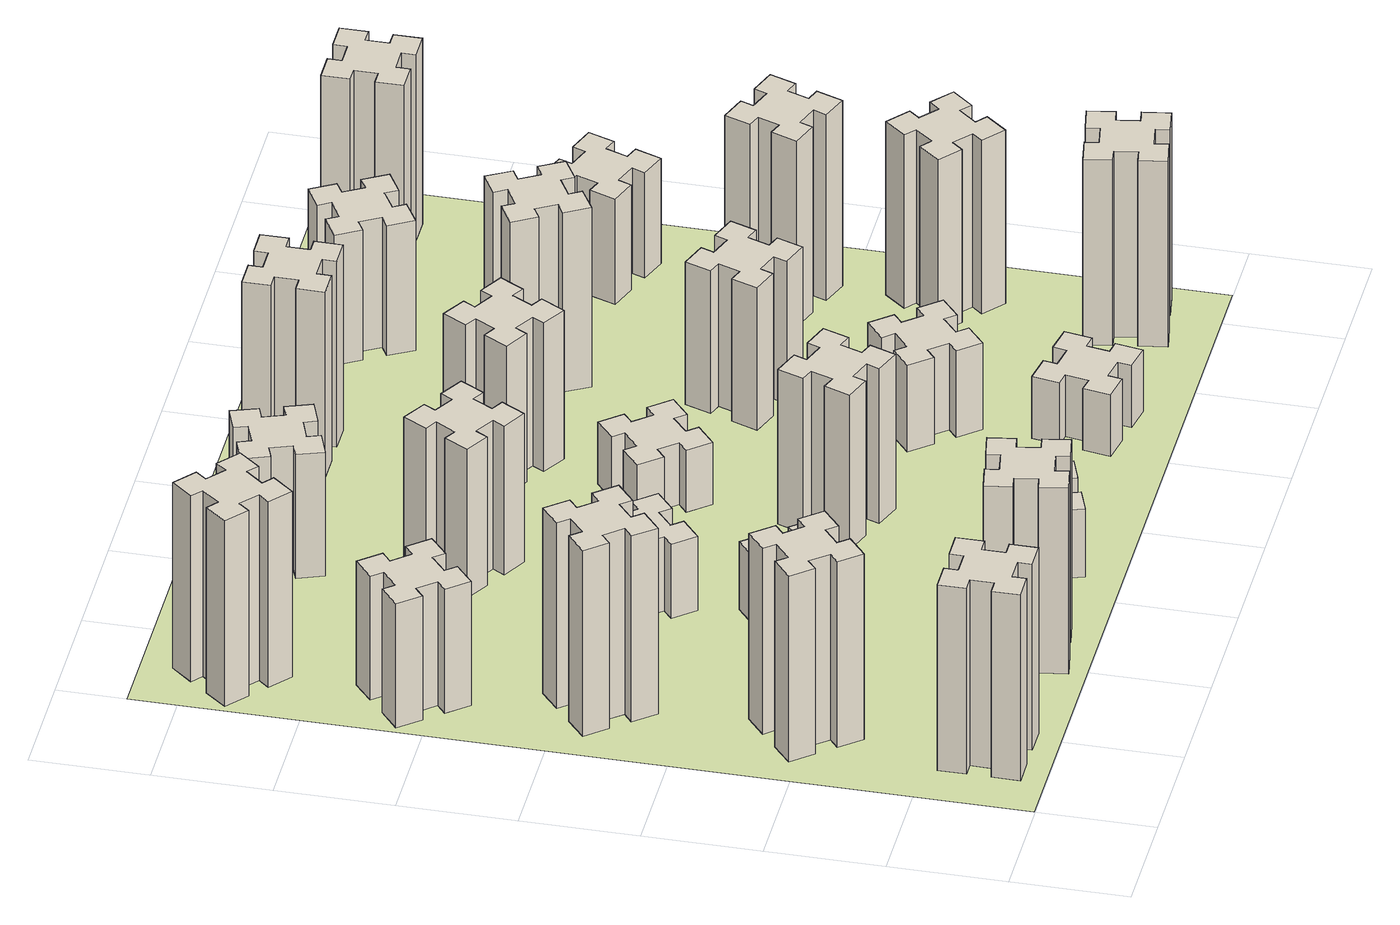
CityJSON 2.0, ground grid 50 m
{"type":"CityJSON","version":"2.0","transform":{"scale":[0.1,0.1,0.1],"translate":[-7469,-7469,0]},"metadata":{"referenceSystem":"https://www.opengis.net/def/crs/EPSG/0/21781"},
"CityObjects":{
"building1":{"type":"Building","attributes":{"class":"1000","function":"1000","usage":"1000","yearOfConstruction":2016,"roofType":"1000","measuredHeight":90,"storeysAboveGround":30,"storeysBelowGround":0},"geometry":[{"type":"Solid","lod":"1","boundaries":[[[[0,1,2,3,4,5,6,7,8,9,10,11,12,13,14,15,16,17,18,19]],[[17,16,20,21]],[[16,15,22,20]],[[15,14,23,22]],[[14,13,24,23]],[[13,12,25,24]],[[12,11,26,25]],[[11,10,27,26]],[[10,9,28,27]],[[9,8,29,28]],[[8,7,30,29]],[[7,6,31,30]],[[6,5,32,31]],[[5,4,33,32]],[[4,3,34,33]],[[3,2,35,34]],[[2,1,36,35]],[[1,0,37,36]],[[0,19,38,37]],[[19,18,39,38]],[[18,17,21,39]],[[24,25,26,27,28,29,30,31,32,33,34,35,36,37,38,39,21,20,22,23]]]]}]},
"building2":{"type":"Building","attributes":{"class":"1000","function":"1000","usage":"1000","yearOfConstruction":2016,"roofType":"1000","measuredHeight":90,"storeysAboveGround":30,"storeysBelowGround":0},"geometry":[{"type":"Solid","lod":"1","boundaries":[[[[40,41,42,43,44,45,46,47,48,49,50,51,52,53,54,55,56,57,58,59]],[[57,56,60,61]],[[56,55,62,60]],[[55,54,63,62]],[[54,53,64,63]],[[53,52,65,64]],[[52,51,66,65]],[[51,50,67,66]],[[50,49,68,67]],[[49,48,69,68]],[[48,47,70,69]],[[47,46,71,70]],[[46,45,72,71]],[[45,44,73,72]],[[44,43,74,73]],[[43,42,75,74]],[[42,41,76,75]],[[41,40,77,76]],[[40,59,78,77]],[[59,58,79,78]],[[58,57,61,79]],[[64,65,66,67,68,69,70,71,72,73,74,75,76,77,78,79,61,60,62,63]]]]}]},
"building3":{"type":"Building","attributes":{"class":"1000","function":"1000","usage":"1000","yearOfConstruction":2016,"roofType":"1000","measuredHeight":90,"storeysAboveGround":30,"storeysBelowGround":0},"geometry":[{"type":"Solid","lod":"1","boundaries":[[[[80,81,82,83,84,85,86,87,88,89,90,91,92,93,94,95,96,97,98,99]],[[97,96,100,101]],[[96,95,102,100]],[[95,94,103,102]],[[94,93,104,103]],[[93,92,105,104]],[[92,91,106,105]],[[91,90,107,106]],[[90,89,108,107]],[[89,88,109,108]],[[88,87,110,109]],[[87,86,111,110]],[[86,85,112,111]],[[85,84,113,112]],[[84,83,114,113]],[[83,82,115,114]],[[82,81,116,115]],[[81,80,117,116]],[[80,99,118,117]],[[99,98,119,118]],[[98,97,101,119]],[[104,105,106,107,108,109,110,111,112,113,114,115,116,117,118,119,101,100,102,103]]]]}]},
"building4":{"type":"Building","attributes":{"class":"1000","function":"1000","usage":"1000","yearOfConstruction":2016,"roofType":"1000","measuredHeight":60,"storeysAboveGround":30,"storeysBelowGround":0},"geometry":[{"type":"Solid","lod":"1","boundaries":[[[[120,121,122,123,124,125,126,127,128,129,130,131,132,133,134,135,136,137,138,139]],[[137,136,140,141]],[[136,135,142,140]],[[135,134,143,142]],[[134,133,144,143]],[[133,132,145,144]],[[132,131,146,145]],[[131,130,147,146]],[[130,129,148,147]],[[129,128,149,148]],[[128,127,150,149]],[[127,126,151,150]],[[126,125,152,151]],[[125,124,153,152]],[[124,123,154,153]],[[123,122,155,154]],[[122,121,156,155]],[[121,120,157,156]],[[120,139,158,157]],[[139,138,159,158]],[[138,137,141,159]],[[144,145,146,147,148,149,150,151,152,153,154,155,156,157,158,159,141,140,142,143]]]]}]},
"building5":{"type":"Building","attributes":{"class":"1000","function":"1000","usage":"1000","yearOfConstruction":2016,"roofType":"1000","measuredHeight":90,"storeysAboveGround":30,"storeysBelowGround":0},"geometry":[{"type":"Solid","lod":"1","boundaries":[[[[160,161,162,163,164,165,166,167,168,169,170,171,172,173,174,175,176,177,178,179]],[[177,176,180,181]],[[176,175,182,180]],[[175,174,183,182]],[[174,173,184,183]],[[173,172,185,184]],[[172,171,186,185]],[[171,170,187,186]],[[170,169,188,187]],[[169,168,189,188]],[[168,167,190,189]],[[167,166,191,190]],[[166,165,192,191]],[[165,164,193,192]],[[164,163,194,193]],[[163,162,195,194]],[[162,161,196,195]],[[161,160,197,196]],[[160,179,198,197]],[[179,178,199,198]],[[178,177,181,199]],[[184,185,186,187,188,189,190,191,192,193,194,195,196,197,198,199,181,180,182,183]]]]}]},
"building6":{"type":"Building","attributes":{"class":"1000","function":"1000","usage":"1000","yearOfConstruction":2016,"roofType":"1000","measuredHeight":90,"storeysAboveGround":30,"storeysBelowGround":0},"geometry":[{"type":"Solid","lod":"1","boundaries":[[[[200,201,202,203,204,205,206,207,208,209,210,211,212,213,214,215,216,217,218,219]],[[217,216,220,221]],[[216,215,222,220]],[[215,214,223,222]],[[214,213,224,223]],[[213,212,225,224]],[[212,211,226,225]],[[211,210,227,226]],[[210,209,228,227]],[[209,208,229,228]],[[208,207,230,229]],[[207,206,231,230]],[[206,205,232,231]],[[205,204,233,232]],[[204,203,234,233]],[[203,202,235,234]],[[202,201,236,235]],[[201,200,237,236]],[[200,219,238,237]],[[219,218,239,238]],[[218,217,221,239]],[[224,225,226,227,228,229,230,231,232,233,234,235,236,237,238,239,221,220,222,223]]]]}]},
"building7":{"type":"Building","attributes":{"class":"1000","function":"1000","usage":"1000","yearOfConstruction":2016,"roofType":"1000","measuredHeight":33,"storeysAboveGround":30,"storeysBelowGround":0},"geometry":[{"type":"Solid","lod":"1","boundaries":[[[[240,241,242,243,244,245,246,247,248,249,250,251,252,253,254,255,256,257,258,259]],[[257,256,260,261]],[[256,255,262,260]],[[255,254,263,262]],[[254,253,264,263]],[[253,252,265,264]],[[252,251,266,265]],[[251,250,267,266]],[[250,249,268,267]],[[249,248,269,268]],[[248,247,270,269]],[[247,246,271,270]],[[246,245,272,271]],[[245,244,273,272]],[[244,243,274,273]],[[243,242,275,274]],[[242,241,276,275]],[[241,240,277,276]],[[240,259,278,277]],[[259,258,279,278]],[[258,257,261,279]],[[264,265,266,267,268,269,270,271,272,273,274,275,276,277,278,279,261,260,262,263]]]]}]},
"building8":{"type":"Building","attributes":{"class":"1000","function":"1000","usage":"1000","yearOfConstruction":2016,"roofType":"1000","measuredHeight":36,"storeysAboveGround":30,"storeysBelowGround":0},"geometry":[{"type":"Solid","lod":"1","boundaries":[[[[280,281,282,283,284,285,286,287,288,289,290,291,292,293,294,295,296,297,298,299]],[[297,296,300,301]],[[296,295,302,300]],[[295,294,303,302]],[[294,293,304,303]],[[293,292,305,304]],[[292,291,306,305]],[[291,290,307,306]],[[290,289,308,307]],[[289,288,309,308]],[[288,287,310,309]],[[287,286,311,310]],[[286,285,312,311]],[[285,284,313,312]],[[284,283,314,313]],[[283,282,315,314]],[[282,281,316,315]],[[281,280,317,316]],[[280,299,318,317]],[[299,298,319,318]],[[298,297,301,319]],[[304,305,306,307,308,309,310,311,312,313,314,315,316,317,318,319,301,300,302,303]]]]}]},
"building9":{"type":"Building","attributes":{"class":"1000","function":"1000","usage":"1000","yearOfConstruction":2016,"roofType":"1000","measuredHeight":33,"storeysAboveGround":30,"storeysBelowGround":0},"geometry":[{"type":"Solid","lod":"1","boundaries":[[[[320,321,322,323,324,325,326,327,328,329,330,331,332,333,334,335,336,337,338,339]],[[337,336,340,341]],[[336,335,342,340]],[[335,334,343,342]],[[334,333,344,343]],[[333,332,345,344]],[[332,331,346,345]],[[331,330,347,346]],[[330,329,348,347]],[[329,328,349,348]],[[328,327,350,349]],[[327,326,351,350]],[[326,325,352,351]],[[325,324,353,352]],[[324,323,354,353]],[[323,322,355,354]],[[322,321,356,355]],[[321,320,357,356]],[[320,339,358,357]],[[339,338,359,358]],[[338,337,341,359]],[[344,345,346,347,348,349,350,351,352,353,354,355,356,357,358,359,341,340,342,343]]]]}]},
"building10":{"type":"Building","attributes":{"class":"1000","function":"1000","usage":"1000","yearOfConstruction":2016,"roofType":"1000","measuredHeight":72,"storeysAboveGround":30,"storeysBelowGround":0},"geometry":[{"type":"Solid","lod":"1","boundaries":[[[[360,361,362,363,364,365,366,367,368,369,370,371,372,373,374,375,376,377,378,379]],[[377,376,380,381]],[[376,375,382,380]],[[375,374,383,382]],[[374,373,384,383]],[[373,372,385,384]],[[372,371,386,385]],[[371,370,387,386]],[[370,369,388,387]],[[369,368,389,388]],[[368,367,390,389]],[[367,366,391,390]],[[366,365,392,391]],[[365,364,393,392]],[[364,363,394,393]],[[363,362,395,394]],[[362,361,396,395]],[[361,360,397,396]],[[360,379,398,397]],[[379,378,399,398]],[[378,377,381,399]],[[384,385,386,387,388,389,390,391,392,393,394,395,396,397,398,399,381,380,382,383]]]]}]},
"building11":{"type":"Building","attributes":{"class":"1000","function":"1000","usage":"1000","yearOfConstruction":2016,"roofType":"1000","measuredHeight":60,"storeysAboveGround":30,"storeysBelowGround":0},"geometry":[{"type":"Solid","lod":"1","boundaries":[[[[400,401,402,403,404,405,406,407,408,409,410,411,412,413,414,415,416,417,418,419]],[[417,416,420,421]],[[416,415,422,420]],[[415,414,423,422]],[[414,413,424,423]],[[413,412,425,424]],[[412,411,426,425]],[[411,410,427,426]],[[410,409,428,427]],[[409,408,429,428]],[[408,407,430,429]],[[407,406,431,430]],[[406,405,432,431]],[[405,404,433,432]],[[404,403,434,433]],[[403,402,435,434]],[[402,401,436,435]],[[401,400,437,436]],[[400,419,438,437]],[[419,418,439,438]],[[418,417,421,439]],[[424,425,426,427,428,429,430,431,432,433,434,435,436,437,438,439,421,420,422,423]]]]}]},
"building12":{"type":"Building","attributes":{"class":"1000","function":"1000","usage":"1000","yearOfConstruction":2016,"roofType":"1000","measuredHeight":75,"storeysAboveGround":30,"storeysBelowGround":0},"geometry":[{"type":"Solid","lod":"1","boundaries":[[[[440,441,442,443,444,445,446,447,448,449,450,451,452,453,454,455,456,457,458,459]],[[457,456,460,461]],[[456,455,462,460]],[[455,454,463,462]],[[454,453,464,463]],[[453,452,465,464]],[[452,451,466,465]],[[451,450,467,466]],[[450,449,468,467]],[[449,448,469,468]],[[448,447,470,469]],[[447,446,471,470]],[[446,445,472,471]],[[445,444,473,472]],[[444,443,474,473]],[[443,442,475,474]],[[442,441,476,475]],[[441,440,477,476]],[[440,459,478,477]],[[459,458,479,478]],[[458,457,461,479]],[[464,465,466,467,468,469,470,471,472,473,474,475,476,477,478,479,461,460,462,463]]]]}]},
"building13":{"type":"Building","attributes":{"class":"1000","function":"1000","usage":"1000","yearOfConstruction":2016,"roofType":"1000","measuredHeight":30,"storeysAboveGround":30,"storeysBelowGround":0},"geometry":[{"type":"Solid","lod":"1","boundaries":[[[[480,481,482,483,484,485,486,487,488,489,490,491,492,493,494,495,496,497,498,499]],[[497,496,500,501]],[[496,495,502,500]],[[495,494,503,502]],[[494,493,504,503]],[[493,492,505,504]],[[492,491,506,505]],[[491,490,507,506]],[[490,489,508,507]],[[489,488,509,508]],[[488,487,510,509]],[[487,486,511,510]],[[486,485,512,511]],[[485,484,513,512]],[[484,483,514,513]],[[483,482,515,514]],[[482,481,516,515]],[[481,480,517,516]],[[480,499,518,517]],[[499,498,519,518]],[[498,497,501,519]],[[504,505,506,507,508,509,510,511,512,513,514,515,516,517,518,519,501,500,502,503]]]]}]},
"building14":{"type":"Building","attributes":{"class":"1000","function":"1000","usage":"1000","yearOfConstruction":2016,"roofType":"1000","measuredHeight":72,"storeysAboveGround":30,"storeysBelowGround":0},"geometry":[{"type":"Solid","lod":"1","boundaries":[[[[520,521,522,523,524,525,526,527,528,529,530,531,532,533,534,535,536,537,538,539]],[[537,536,540,541]],[[536,535,542,540]],[[535,534,543,542]],[[534,533,544,543]],[[533,532,545,544]],[[532,531,546,545]],[[531,530,547,546]],[[530,529,548,547]],[[529,528,549,548]],[[528,527,550,549]],[[527,526,551,550]],[[526,525,552,551]],[[525,524,553,552]],[[524,523,554,553]],[[523,522,555,554]],[[522,521,556,555]],[[521,520,557,556]],[[520,539,558,557]],[[539,538,559,558]],[[538,537,541,559]],[[544,545,546,547,548,549,550,551,552,553,554,555,556,557,558,559,541,540,542,543]]]]}]},
"building15":{"type":"Building","attributes":{"class":"1000","function":"1000","usage":"1000","yearOfConstruction":2016,"roofType":"1000","measuredHeight":30,"storeysAboveGround":30,"storeysBelowGround":0},"geometry":[{"type":"Solid","lod":"1","boundaries":[[[[560,561,562,563,564,565,566,567,568,569,570,571,572,573,574,575,576,577,578,579]],[[577,576,580,581]],[[576,575,582,580]],[[575,574,583,582]],[[574,573,584,583]],[[573,572,585,584]],[[572,571,586,585]],[[571,570,587,586]],[[570,569,588,587]],[[569,568,589,588]],[[568,567,590,589]],[[567,566,591,590]],[[566,565,592,591]],[[565,564,593,592]],[[564,563,594,593]],[[563,562,595,594]],[[562,561,596,595]],[[561,560,597,596]],[[560,579,598,597]],[[579,578,599,598]],[[578,577,581,599]],[[584,585,586,587,588,589,590,591,592,593,594,595,596,597,598,599,581,580,582,583]]]]}]},
"building16":{"type":"Building","attributes":{"class":"1000","function":"1000","usage":"1000","yearOfConstruction":2016,"roofType":"1000","measuredHeight":90,"storeysAboveGround":30,"storeysBelowGround":0},"geometry":[{"type":"Solid","lod":"1","boundaries":[[[[600,601,602,603,604,605,606,607,608,609,610,611,612,613,614,615,616,617,618,619]],[[617,616,620,621]],[[616,615,622,620]],[[615,614,623,622]],[[614,613,624,623]],[[613,612,625,624]],[[612,611,626,625]],[[611,610,627,626]],[[610,609,628,627]],[[609,608,629,628]],[[608,607,630,629]],[[607,606,631,630]],[[606,605,632,631]],[[605,604,633,632]],[[604,603,634,633]],[[603,602,635,634]],[[602,601,636,635]],[[601,600,637,636]],[[600,619,638,637]],[[619,618,639,638]],[[618,617,621,639]],[[624,625,626,627,628,629,630,631,632,633,634,635,636,637,638,639,621,620,622,623]]]]}]},
"building17":{"type":"Building","attributes":{"class":"1000","function":"1000","usage":"1000","yearOfConstruction":2016,"roofType":"1000","measuredHeight":42,"storeysAboveGround":30,"storeysBelowGround":0},"geometry":[{"type":"Solid","lod":"1","boundaries":[[[[640,641,642,643,644,645,646,647,648,649,650,651,652,653,654,655,656,657,658,659]],[[657,656,660,661]],[[656,655,662,660]],[[655,654,663,662]],[[654,653,664,663]],[[653,652,665,664]],[[652,651,666,665]],[[651,650,667,666]],[[650,649,668,667]],[[649,648,669,668]],[[648,647,670,669]],[[647,646,671,670]],[[646,645,672,671]],[[645,644,673,672]],[[644,643,674,673]],[[643,642,675,674]],[[642,641,676,675]],[[641,640,677,676]],[[640,659,678,677]],[[659,658,679,678]],[[658,657,661,679]],[[664,665,666,667,668,669,670,671,672,673,674,675,676,677,678,679,661,660,662,663]]]]}]},
"building18":{"type":"Building","attributes":{"class":"1000","function":"1000","usage":"1000","yearOfConstruction":2016,"roofType":"1000","measuredHeight":69,"storeysAboveGround":30,"storeysBelowGround":0},"geometry":[{"type":"Solid","lod":"1","boundaries":[[[[680,681,682,683,684,685,686,687,688,689,690,691,692,693,694,695,696,697,698,699]],[[697,696,700,701]],[[696,695,702,700]],[[695,694,703,702]],[[694,693,704,703]],[[693,692,705,704]],[[692,691,706,705]],[[691,690,707,706]],[[690,689,708,707]],[[689,688,709,708]],[[688,687,710,709]],[[687,686,711,710]],[[686,685,712,711]],[[685,684,713,712]],[[684,683,714,713]],[[683,682,715,714]],[[682,681,716,715]],[[681,680,717,716]],[[680,699,718,717]],[[699,698,719,718]],[[698,697,701,719]],[[704,705,706,707,708,709,710,711,712,713,714,715,716,717,718,719,701,700,702,703]]]]}]},
"building19":{"type":"Building","attributes":{"class":"1000","function":"1000","usage":"1000","yearOfConstruction":2016,"roofType":"1000","measuredHeight":87,"storeysAboveGround":30,"storeysBelowGround":0},"geometry":[{"type":"Solid","lod":"1","boundaries":[[[[720,721,722,723,724,725,726,727,728,729,730,731,732,733,734,735,736,737,738,739]],[[737,736,740,741]],[[736,735,742,740]],[[735,734,743,742]],[[734,733,744,743]],[[733,732,745,744]],[[732,731,746,745]],[[731,730,747,746]],[[730,729,748,747]],[[729,728,749,748]],[[728,727,750,749]],[[727,726,751,750]],[[726,725,752,751]],[[725,724,753,752]],[[724,723,754,753]],[[723,722,755,754]],[[722,721,756,755]],[[721,720,757,756]],[[720,739,758,757]],[[739,738,759,758]],[[738,737,741,759]],[[744,745,746,747,748,749,750,751,752,753,754,755,756,757,758,759,741,740,742,743]]]]}]},
"building20":{"type":"Building","attributes":{"class":"1000","function":"1000","usage":"1000","yearOfConstruction":2016,"roofType":"1000","measuredHeight":90,"storeysAboveGround":30,"storeysBelowGround":0},"geometry":[{"type":"Solid","lod":"1","boundaries":[[[[760,761,762,763,764,765,766,767,768,769,770,771,772,773,774,775,776,777,778,779]],[[777,776,780,781]],[[776,775,782,780]],[[775,774,783,782]],[[774,773,784,783]],[[773,772,785,784]],[[772,771,786,785]],[[771,770,787,786]],[[770,769,788,787]],[[769,768,789,788]],[[768,767,790,789]],[[767,766,791,790]],[[766,765,792,791]],[[765,764,793,792]],[[764,763,794,793]],[[763,762,795,794]],[[762,761,796,795]],[[761,760,797,796]],[[760,779,798,797]],[[779,778,799,798]],[[778,777,781,799]],[[784,785,786,787,788,789,790,791,792,793,794,795,796,797,798,799,781,780,782,783]]]]}]},
"building21":{"type":"Building","attributes":{"class":"1000","function":"1000","usage":"1000","yearOfConstruction":2016,"roofType":"1000","measuredHeight":63,"storeysAboveGround":30,"storeysBelowGround":0},"geometry":[{"type":"Solid","lod":"1","boundaries":[[[[800,801,802,803,804,805,806,807,808,809,810,811,812,813,814,815,816,817,818,819]],[[817,816,820,821]],[[816,815,822,820]],[[815,814,823,822]],[[814,813,824,823]],[[813,812,825,824]],[[812,811,826,825]],[[811,810,827,826]],[[810,809,828,827]],[[809,808,829,828]],[[808,807,830,829]],[[807,806,831,830]],[[806,805,832,831]],[[805,804,833,832]],[[804,803,834,833]],[[803,802,835,834]],[[802,801,836,835]],[[801,800,837,836]],[[800,819,838,837]],[[819,818,839,838]],[[818,817,821,839]],[[824,825,826,827,828,829,830,831,832,833,834,835,836,837,838,839,821,820,822,823]]]]}]},
"building22":{"type":"Building","attributes":{"class":"1000","function":"1000","usage":"1000","yearOfConstruction":2016,"roofType":"1000","measuredHeight":84,"storeysAboveGround":30,"storeysBelowGround":0},"geometry":[{"type":"Solid","lod":"1","boundaries":[[[[840,841,842,843,844,845,846,847,848,849,850,851,852,853,854,855,856,857,858,859]],[[857,856,860,861]],[[856,855,862,860]],[[855,854,863,862]],[[854,853,864,863]],[[853,852,865,864]],[[852,851,866,865]],[[851,850,867,866]],[[850,849,868,867]],[[849,848,869,868]],[[848,847,870,869]],[[847,846,871,870]],[[846,845,872,871]],[[845,844,873,872]],[[844,843,874,873]],[[843,842,875,874]],[[842,841,876,875]],[[841,840,877,876]],[[840,859,878,877]],[[859,858,879,878]],[[858,857,861,879]],[[864,865,866,867,868,869,870,871,872,873,874,875,876,877,878,879,861,860,862,863]]]]}]},
"building23":{"type":"Building","attributes":{"class":"1000","function":"1000","usage":"1000","yearOfConstruction":2016,"roofType":"1000","measuredHeight":90,"storeysAboveGround":30,"storeysBelowGround":0},"geometry":[{"type":"Solid","lod":"1","boundaries":[[[[880,881,882,883,884,885,886,887,888,889,890,891,892,893,894,895,896,897,898,899]],[[897,896,900,901]],[[896,895,902,900]],[[895,894,903,902]],[[894,893,904,903]],[[893,892,905,904]],[[892,891,906,905]],[[891,890,907,906]],[[890,889,908,907]],[[889,888,909,908]],[[888,887,910,909]],[[887,886,911,910]],[[886,885,912,911]],[[885,884,913,912]],[[884,883,914,913]],[[883,882,915,914]],[[882,881,916,915]],[[881,880,917,916]],[[880,899,918,917]],[[899,898,919,918]],[[898,897,901,919]],[[904,905,906,907,908,909,910,911,912,913,914,915,916,917,918,919,901,900,902,903]]]]}]},
"building24":{"type":"Building","attributes":{"class":"1000","function":"1000","usage":"1000","yearOfConstruction":2016,"roofType":"1000","measuredHeight":51,"storeysAboveGround":30,"storeysBelowGround":0},"geometry":[{"type":"Solid","lod":"1","boundaries":[[[[920,921,922,923,924,925,926,927,928,929,930,931,932,933,934,935,936,937,938,939]],[[937,936,940,941]],[[936,935,942,940]],[[935,934,943,942]],[[934,933,944,943]],[[933,932,945,944]],[[932,931,946,945]],[[931,930,947,946]],[[930,929,948,947]],[[929,928,949,948]],[[928,927,950,949]],[[927,926,951,950]],[[926,925,952,951]],[[925,924,953,952]],[[924,923,954,953]],[[923,922,955,954]],[[922,921,956,955]],[[921,920,957,956]],[[920,939,958,957]],[[939,938,959,958]],[[938,937,941,959]],[[944,945,946,947,948,949,950,951,952,953,954,955,956,957,958,959,941,940,942,943]]]]}]},
"building25":{"type":"Building","attributes":{"class":"1000","function":"1000","usage":"1000","yearOfConstruction":2016,"roofType":"1000","measuredHeight":90,"storeysAboveGround":30,"storeysBelowGround":0},"geometry":[{"type":"Solid","lod":"1","boundaries":[[[[960,961,962,963,964,965,966,967,968,969,970,971,972,973,974,975,976,977,978,979]],[[977,976,980,981]],[[976,975,982,980]],[[975,974,983,982]],[[974,973,984,983]],[[973,972,985,984]],[[972,971,986,985]],[[971,970,987,986]],[[970,969,988,987]],[[969,968,989,988]],[[968,967,990,989]],[[967,966,991,990]],[[966,965,992,991]],[[965,964,993,992]],[[964,963,994,993]],[[963,962,995,994]],[[962,961,996,995]],[[961,960,997,996]],[[960,979,998,997]],[[979,978,999,998]],[[978,977,981,999]],[[984,985,986,987,988,989,990,991,992,993,994,995,996,997,998,999,981,980,982,983]]]]}]},
"landuse1":{"type":"LandUse","attributes":{"name":"plot1","function":"1010"},"geometry":[{"type":"MultiSurface","lod":"1","boundaries":[[[1000,1001,1002,1003]]]}]}
},
"vertices":[
[265,325,0],[265,225,0],[205,225,0],[205,105,0],[325,105,0],[325,165,0],[425,165,0],[425,105,0],[545,105,0],[545,225,0],[485,225,0],[485,325,0],[545,325,0],[545,445,0],[425,445,0],[425,385,0],[325,385,0],[325,445,0],[205,445,0],[205,325,0],[325,385,900],[325,445,900],[425,385,900],[425,445,900],[545,445,900],[545,325,900],[485,325,900],[485,225,900],[545,225,900],[545,105,900],[425,105,900],[425,165,900],[325,165,900],[325,105,900],[205,105,900],[205,225,900],[265,225,900],[265,325,900],[205,325,900],[205,445,900],
[492,1048,0],[427,1124,0],[473,1163,0],[396,1255,0],[304,1178,0],[343,1132,0],[266,1067,0],[228,1113,0],[136,1036,0],[213,944,0],[259,983,0],[323,906,0],[277,868,0],[354,776,0],[446,853,0],[408,899,0],[484,963,0],[523,917,0],[615,994,0],[538,1086,0],[484,963,900],[523,917,900],[408,899,900],[446,853,900],[354,776,900],[277,868,900],[323,906,900],[259,983,900],[213,944,900],[136,1036,900],[228,1113,900],[266,1067,900],[343,1132,900],[304,1178,900],[396,1255,900],[473,1163,900],[427,1124,900],[492,1048,900],[538,1086,900],[615,994,900],
[492,1888,0],[427,1964,0],[473,2003,0],[396,2095,0],[304,2018,0],[343,1972,0],[266,1907,0],[228,1953,0],[136,1876,0],[213,1784,0],[259,1823,0],[323,1746,0],[277,1708,0],[354,1616,0],[446,1693,0],[408,1739,0],[484,1803,0],[523,1757,0],[615,1834,0],[538,1926,0],[484,1803,900],[523,1757,900],[408,1739,900],[446,1693,900],[354,1616,900],[277,1708,900],[323,1746,900],[259,1823,900],[213,1784,900],[136,1876,900],[228,1953,900],[266,1907,900],[343,1972,900],[304,2018,900],[396,2095,900],[473,2003,900],[427,1964,900],[492,1888,900],[538,1926,900],[615,1834,900],
[243,2712,0],[166,2647,0],[128,2693,0],[36,2616,0],[113,2524,0],[159,2563,0],[223,2486,0],[177,2448,0],[254,2356,0],[346,2433,0],[308,2479,0],[384,2543,0],[423,2497,0],[515,2574,0],[438,2666,0],[392,2628,0],[327,2704,0],[373,2743,0],[296,2835,0],[204,2758,0],[327,2704,600],[373,2743,600],[392,2628,600],[438,2666,600],[515,2574,600],[423,2497,600],[384,2543,600],[308,2479,600],[346,2433,600],[254,2356,600],[177,2448,600],[223,2486,600],[159,2563,600],[113,2524,600],[36,2616,600],[128,2693,600],[166,2647,600],[243,2712,600],[204,2758,600],[296,2835,600],
[1085,158,0],[1184,176,0],[1194,117,0],[1312,137,0],[1291,256,0],[1232,245,0],[1215,344,0],[1274,354,0],[1253,472,0],[1135,451,0],[1145,392,0],[1047,375,0],[1037,434,0],[918,413,0],[939,295,0],[998,305,0],[1016,207,0],[957,197,0],[977,78,0],[1096,99,0],[1016,207,900],[957,197,900],[998,305,900],[939,295,900],[918,413,900],[1037,434,900],[1047,375,900],[1145,392,900],[1135,451,900],[1253,472,900],[1274,354,900],[1215,344,900],[1232,245,900],[1291,256,900],[1312,137,900],[1194,117,900],[1184,176,900],[1085,158,900],[1096,99,900],[977,78,900],
[384,3387,0],[308,3452,0],[346,3498,0],[254,3575,0],[177,3483,0],[223,3444,0],[159,3368,0],[113,3406,0],[36,3314,0],[128,3237,0],[166,3283,0],[243,3219,0],[204,3173,0],[296,3096,0],[373,3188,0],[327,3226,0],[392,3303,0],[438,3264,0],[515,3356,0],[423,3433,0],[392,3303,900],[438,3264,900],[327,3226,900],[373,3188,900],[296,3096,900],[204,3173,900],[243,3219,900],[166,3283,900],[128,3237,900],[36,3314,900],[113,3406,900],[159,3368,900],[223,3444,900],[177,3483,900],[254,3575,900],[346,3498,900],[308,3452,900],[384,3387,900],[423,3433,900],[515,3356,900],
[1083,1332,0],[1006,1267,0],[968,1313,0],[876,1236,0],[953,1144,0],[999,1183,0],[1063,1106,0],[1017,1068,0],[1094,976,0],[1186,1053,0],[1148,1099,0],[1224,1163,0],[1263,1117,0],[1355,1194,0],[1278,1286,0],[1232,1248,0],[1167,1324,0],[1213,1363,0],[1136,1455,0],[1044,1378,0],[1167,1324,330],[1213,1363,330],[1232,1248,330],[1278,1286,330],[1355,1194,330],[1263,1117,330],[1224,1163,330],[1148,1099,330],[1186,1053,330],[1094,976,330],[1017,1068,330],[1063,1106,330],[999,1183,330],[953,1144,330],[876,1236,330],[968,1313,330],[1006,1267,330],[1083,1332,330],[1044,1378,330],[1136,1455,330],
[1083,1972,0],[1006,1907,0],[968,1953,0],[876,1876,0],[953,1784,0],[999,1823,0],[1063,1746,0],[1017,1708,0],[1094,1616,0],[1186,1693,0],[1148,1739,0],[1224,1803,0],[1263,1757,0],[1355,1834,0],[1278,1926,0],[1232,1888,0],[1167,1964,0],[1213,2003,0],[1136,2095,0],[1044,2018,0],[1167,1964,360],[1213,2003,360],[1232,1888,360],[1278,1926,360],[1355,1834,360],[1263,1757,360],[1224,1803,360],[1148,1739,360],[1186,1693,360],[1094,1616,360],[1017,1708,360],[1063,1746,360],[999,1823,360],[953,1784,360],[876,1876,360],[968,1953,360],[1006,1907,360],[1083,1972,360],[1044,2018,360],[1136,2095,360],
[1635,385,0],[1669,291,0],[1613,270,0],[1654,157,0],[1767,199,0],[1746,255,0],[1840,289,0],[1860,233,0],[1973,274,0],[1932,387,0],[1876,366,0],[1842,460,0],[1898,480,0],[1857,593,0],[1744,552,0],[1765,496,0],[1671,462,0],[1650,518,0],[1537,477,0],[1579,364,0],[1671,462,330],[1650,518,330],[1765,496,330],[1744,552,330],[1857,593,330],[1898,480,330],[1842,460,330],[1876,366,330],[1932,387,330],[1973,274,330],[1860,233,330],[1840,289,330],[1746,255,330],[1767,199,330],[1654,157,330],[1613,270,330],[1669,291,330],[1635,385,330],[1579,364,330],[1537,477,330],
[1117,2525,0],[1204,2475,0],[1174,2423,0],[1278,2363,0],[1338,2467,0],[1286,2497,0],[1336,2584,0],[1388,2554,0],[1448,2658,0],[1344,2718,0],[1314,2666,0],[1227,2716,0],[1257,2768,0],[1153,2828,0],[1093,2724,0],[1145,2694,0],[1095,2607,0],[1043,2637,0],[983,2533,0],[1087,2473,0],[1095,2607,720],[1043,2637,720],[1145,2694,720],[1093,2724,720],[1153,2828,720],[1257,2768,720],[1227,2716,720],[1314,2666,720],[1344,2718,720],[1448,2658,720],[1388,2554,720],[1336,2584,720],[1286,2497,720],[1338,2467,720],[1278,2363,720],[1174,2423,720],[1204,2475,720],[1117,2525,720],[1087,2473,720],[983,2533,720],
[1125,3456,0],[1031,3422,0],[1010,3478,0],[897,3437,0],[939,3324,0],[995,3345,0],[1029,3251,0],[973,3230,0],[1014,3117,0],[1127,3159,0],[1106,3215,0],[1200,3249,0],[1220,3193,0],[1333,3234,0],[1292,3347,0],[1236,3326,0],[1202,3420,0],[1258,3440,0],[1217,3553,0],[1104,3512,0],[1202,3420,600],[1258,3440,600],[1236,3326,600],[1292,3347,600],[1333,3234,600],[1220,3193,600],[1200,3249,600],[1106,3215,600],[1127,3159,600],[1014,3117,600],[973,3230,600],[1029,3251,600],[995,3345,600],[939,3324,600],[897,3437,600],[1010,3478,600],[1031,3422,600],[1125,3456,600],[1104,3512,600],[1217,3553,600],
[1769,1300,0],[1735,1206,0],[1679,1227,0],[1637,1114,0],[1750,1073,0],[1771,1129,0],[1865,1095,0],[1844,1039,0],[1957,997,0],[1998,1110,0],[1942,1131,0],[1976,1225,0],[2032,1204,0],[2073,1317,0],[1960,1358,0],[1940,1302,0],[1846,1336,0],[1867,1392,0],[1754,1433,0],[1713,1320,0],[1846,1336,750],[1867,1392,750],[1940,1302,750],[1960,1358,750],[2073,1317,750],[2032,1204,750],[1976,1225,750],[1942,1131,750],[1998,1110,750],[1957,997,750],[1844,1039,750],[1865,1095,750],[1771,1129,750],[1750,1073,750],[1637,1114,750],[1679,1227,750],[1735,1206,750],[1769,1300,750],[1713,1320,750],[1754,1433,750],
[1972,1988,0],[1907,2064,0],[1953,2103,0],[1876,2195,0],[1784,2118,0],[1823,2072,0],[1746,2007,0],[1708,2053,0],[1616,1976,0],[1693,1884,0],[1739,1923,0],[1803,1846,0],[1757,1808,0],[1834,1716,0],[1926,1793,0],[1888,1839,0],[1964,1903,0],[2003,1857,0],[2095,1934,0],[2018,2026,0],[1964,1903,300],[2003,1857,300],[1888,1839,300],[1926,1793,300],[1834,1716,300],[1757,1808,300],[1803,1846,300],[1739,1923,300],[1693,1884,300],[1616,1976,300],[1708,2053,300],[1746,2007,300],[1823,2072,300],[1784,2118,300],[1876,2195,300],[1953,2103,300],[1907,2064,300],[1972,1988,300],[2018,2026,300],[2095,1934,300],
[2026,2497,0],[2076,2584,0],[2128,2554,0],[2188,2658,0],[2084,2718,0],[2054,2666,0],[1967,2716,0],[1997,2768,0],[1893,2828,0],[1833,2724,0],[1885,2694,0],[1835,2607,0],[1783,2637,0],[1723,2533,0],[1827,2473,0],[1857,2525,0],[1944,2475,0],[1914,2423,0],[2018,2363,0],[2078,2467,0],[1944,2475,720],[1914,2423,720],[1857,2525,720],[1827,2473,720],[1723,2533,720],[1783,2637,720],[1835,2607,720],[1885,2694,720],[1833,2724,720],[1893,2828,720],[1997,2768,720],[1967,2716,720],[2054,2666,720],[2084,2718,720],[2188,2658,720],[2128,2554,720],[2076,2584,720],[2026,2497,720],[2078,2467,720],[2018,2363,720],
[2596,444,0],[2578,345,0],[2519,356,0],[2498,237,0],[2617,217,0],[2627,276,0],[2725,258,0],[2715,199,0],[2833,178,0],[2854,297,0],[2795,307,0],[2812,405,0],[2871,395,0],[2892,513,0],[2774,534,0],[2764,475,0],[2665,492,0],[2676,551,0],[2557,572,0],[2537,454,0],[2665,492,300],[2676,551,300],[2764,475,300],[2774,534,300],[2892,513,300],[2871,395,300],[2812,405,300],[2795,307,300],[2854,297,300],[2833,178,300],[2715,199,300],[2725,258,300],[2627,276,300],[2617,217,300],[2498,237,300],[2519,356,300],[2578,345,300],[2596,444,300],[2537,454,300],[2557,572,300],
[1965,3385,0],[1965,3485,0],[2025,3485,0],[2025,3605,0],[1905,3605,0],[1905,3545,0],[1805,3545,0],[1805,3605,0],[1685,3605,0],[1685,3485,0],[1745,3485,0],[1745,3385,0],[1685,3385,0],[1685,3265,0],[1805,3265,0],[1805,3325,0],[1905,3325,0],[1905,3265,0],[2025,3265,0],[2025,3385,0],[1905,3325,900],[1905,3265,900],[1805,3325,900],[1805,3265,900],[1685,3265,900],[1685,3385,900],[1745,3385,900],[1745,3485,900],[1685,3485,900],[1685,3605,900],[1805,3605,900],[1805,3545,900],[1905,3545,900],[1905,3605,900],[2025,3605,900],[2025,3485,900],[1965,3485,900],[1965,3385,900],[2025,3385,900],[2025,3265,900],
[2563,1132,0],[2486,1067,0],[2448,1113,0],[2356,1036,0],[2433,944,0],[2479,983,0],[2543,906,0],[2497,868,0],[2574,776,0],[2666,853,0],[2628,899,0],[2704,963,0],[2743,917,0],[2835,994,0],[2758,1086,0],[2712,1048,0],[2647,1124,0],[2693,1163,0],[2616,1255,0],[2524,1178,0],[2647,1124,420],[2693,1163,420],[2712,1048,420],[2758,1086,420],[2835,994,420],[2743,917,420],[2704,963,420],[2628,899,420],[2666,853,420],[2574,776,420],[2497,868,420],[2543,906,420],[2479,983,420],[2433,944,420],[2356,1036,420],[2448,1113,420],[2486,1067,420],[2563,1132,420],[2524,1178,420],[2616,1255,420],
[2682,1671,0],[2716,1765,0],[2772,1744,0],[2813,1857,0],[2700,1898,0],[2680,1842,0],[2586,1876,0],[2607,1932,0],[2494,1973,0],[2453,1860,0],[2509,1840,0],[2475,1746,0],[2419,1767,0],[2377,1654,0],[2490,1613,0],[2511,1669,0],[2605,1635,0],[2584,1579,0],[2697,1537,0],[2738,1650,0],[2605,1635,690],[2584,1579,690],[2511,1669,690],[2490,1613,690],[2377,1654,690],[2419,1767,690],[2475,1746,690],[2509,1840,690],[2453,1860,690],[2494,1973,690],[2607,1932,690],[2586,1876,690],[2680,1842,690],[2700,1898,690],[2813,1857,690],[2772,1744,690],[2716,1765,690],[2682,1671,690],[2738,1650,690],[2697,1537,690],
[2607,2475,0],[2694,2525,0],[2724,2473,0],[2828,2533,0],[2768,2637,0],[2716,2607,0],[2666,2694,0],[2718,2724,0],[2658,2828,0],[2554,2768,0],[2584,2716,0],[2497,2666,0],[2467,2718,0],[2363,2658,0],[2423,2554,0],[2475,2584,0],[2525,2497,0],[2473,2467,0],[2533,2363,0],[2637,2423,0],[2525,2497,870],[2473,2467,870],[2475,2584,870],[2423,2554,870],[2363,2658,870],[2467,2718,870],[2497,2666,870],[2584,2716,870],[2554,2768,870],[2658,2828,870],[2718,2724,870],[2666,2694,870],[2716,2607,870],[2768,2637,870],[2828,2533,870],[2724,2473,870],[2694,2525,870],[2607,2475,870],[2637,2423,870],[2533,2363,870],
[3465,492,0],[3367,475,0],[3357,534,0],[3238,513,0],[3259,395,0],[3318,405,0],[3336,307,0],[3277,297,0],[3297,178,0],[3416,199,0],[3405,258,0],[3504,276,0],[3514,217,0],[3632,237,0],[3611,356,0],[3552,345,0],[3535,444,0],[3594,454,0],[3573,572,0],[3455,551,0],[3535,444,900],[3594,454,900],[3552,345,900],[3611,356,900],[3632,237,900],[3514,217,900],[3504,276,900],[3405,258,900],[3416,199,900],[3297,178,900],[3277,297,900],[3336,307,900],[3318,405,900],[3259,395,900],[3238,513,900],[3357,534,900],[3367,475,900],[3465,492,900],[3455,551,900],[3573,572,900],
[2575,3324,0],[2625,3237,0],[2573,3207,0],[2633,3103,0],[2737,3163,0],[2707,3215,0],[2794,3265,0],[2824,3213,0],[2928,3273,0],[2868,3377,0],[2816,3347,0],[2766,3434,0],[2818,3464,0],[2758,3568,0],[2654,3508,0],[2684,3456,0],[2597,3406,0],[2567,3458,0],[2463,3398,0],[2523,3294,0],[2597,3406,630],[2567,3458,630],[2684,3456,630],[2654,3508,630],[2758,3568,630],[2818,3464,630],[2766,3434,630],[2816,3347,630],[2868,3377,630],[2928,3273,630],[2824,3213,630],[2794,3265,630],[2707,3215,630],[2737,3163,630],[2633,3103,630],[2573,3207,630],[2625,3237,630],[2575,3324,630],[2523,3294,630],[2463,3398,630],
[3487,1006,0],[3552,1083,0],[3598,1044,0],[3675,1136,0],[3583,1213,0],[3544,1167,0],[3468,1232,0],[3506,1278,0],[3414,1355,0],[3337,1263,0],[3383,1224,0],[3319,1148,0],[3273,1186,0],[3196,1094,0],[3288,1017,0],[3326,1063,0],[3403,999,0],[3364,953,0],[3456,876,0],[3533,968,0],[3403,999,840],[3364,953,840],[3326,1063,840],[3288,1017,840],[3196,1094,840],[3273,1186,840],[3319,1148,840],[3383,1224,840],[3337,1263,840],[3414,1355,840],[3506,1278,840],[3468,1232,840],[3544,1167,840],[3583,1213,840],[3675,1136,840],[3598,1044,840],[3552,1083,840],[3487,1006,840],[3533,968,840],[3456,876,840],
[3420,1842,0],[3326,1876,0],[3347,1932,0],[3234,1973,0],[3193,1860,0],[3249,1840,0],[3215,1746,0],[3159,1767,0],[3117,1654,0],[3230,1613,0],[3251,1669,0],[3345,1635,0],[3324,1579,0],[3437,1537,0],[3478,1650,0],[3422,1671,0],[3456,1765,0],[3512,1744,0],[3553,1857,0],[3440,1898,0],[3456,1765,900],[3512,1744,900],[3422,1671,900],[3478,1650,900],[3437,1537,900],[3324,1579,900],[3345,1635,900],[3251,1669,900],[3230,1613,900],[3117,1654,900],[3159,1767,900],[3215,1746,900],[3249,1840,900],[3193,1860,900],[3234,1973,900],[3347,1932,900],[3326,1876,900],[3420,1842,900],[3440,1898,900],[3553,1857,900],
[3420,2582,0],[3326,2616,0],[3347,2672,0],[3234,2713,0],[3193,2600,0],[3249,2580,0],[3215,2486,0],[3159,2507,0],[3117,2394,0],[3230,2353,0],[3251,2409,0],[3345,2375,0],[3324,2319,0],[3437,2277,0],[3478,2390,0],[3422,2411,0],[3456,2505,0],[3512,2484,0],[3553,2597,0],[3440,2638,0],[3456,2505,510],[3512,2484,510],[3422,2411,510],[3478,2390,510],[3437,2277,510],[3324,2319,510],[3345,2375,510],[3251,2409,510],[3230,2353,510],[3117,2394,510],[3159,2507,510],[3215,2486,510],[3249,2580,510],[3193,2600,510],[3234,2713,510],[3347,2672,510],[3326,2616,510],[3420,2582,510],[3440,2638,510],[3553,2597,510],
[3285,3325,0],[3385,3325,0],[3385,3265,0],[3505,3265,0],[3505,3385,0],[3445,3385,0],[3445,3485,0],[3505,3485,0],[3505,3605,0],[3385,3605,0],[3385,3545,0],[3285,3545,0],[3285,3605,0],[3165,3605,0],[3165,3485,0],[3225,3485,0],[3225,3385,0],[3165,3385,0],[3165,3265,0],[3285,3265,0],[3225,3385,900],[3165,3385,900],[3225,3485,900],[3165,3485,900],[3165,3605,900],[3285,3605,900],[3285,3545,900],[3385,3545,900],[3385,3605,900],[3505,3605,900],[3505,3485,900],[3445,3485,900],[3445,3385,900],[3505,3385,900],[3505,3265,900],[3385,3265,900],[3385,3325,900],[3285,3325,900],[3285,3265,900],[3165,3265,900],
[5,3705,0],[3705,3705,0],[3705,5,0],[5,5,0]
]}
